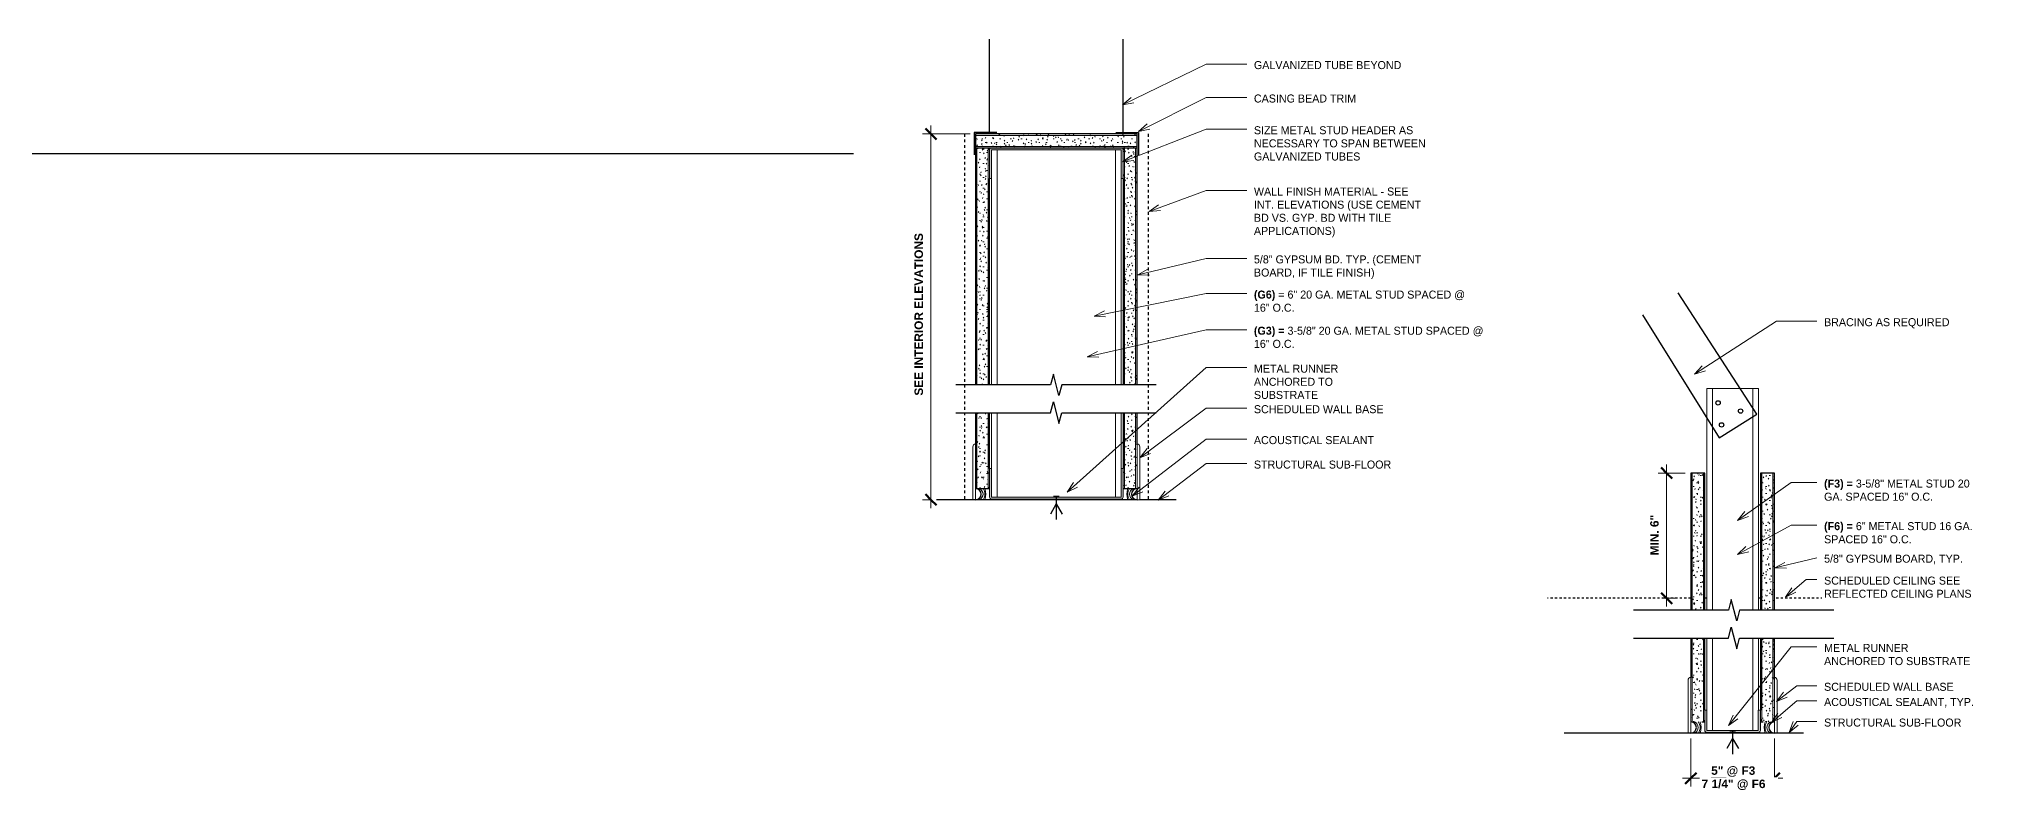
# Model space of a CAD drawing. Header units: inches. Extents: x 116 to 1055, y 81 to 606.
# Drawn here: x 966.8 to 1054.9, y 81.3 to 115 of the extents above; entities that cross this region are included whole.
import ezdxf

# ---------------------------------------------------------------- set-up
doc = ezdxf.new("R2010")
doc.units = ezdxf.units.IN
doc.header["$MEASUREMENT"] = 0
for name, pattern in [('Dash', [0.25, 0.125, -0.125]), ('Hidden 1_8_', [0.1875, 0.125, -0.0625]), ('Overhead 1_16_', [0.101562, 0.0625, -0.039062])]:
    doc.linetypes.add(name, pattern=pattern)
for name, color, linetype, lineweight in [('A-ANNO-DIMS', 211, 'Continuous', 9), ('A-ANNO-DIMS-4', 211, 'Continuous', 9), ('A-DETL', 90, 'Continuous', 30), ('A-DETL-GENF', 92, 'Continuous', 30), ('A-DETL-HDLN', 90, 'Hidden 1_8_', 30), ('A-DETL-MEDM', 33, 'Continuous', 30), ('A-DETL-THIN', 151, 'Continuous', 30), ('A-DETL-WIDE', 214, 'Continuous', 30), ('A-FLOR-OVHD', 1, 'Overhead 1_16_', 30), ('G-ANNO-TEXT', 231, 'Continuous', 9)]:
    doc.layers.add(name, color=color, linetype=linetype, lineweight=lineweight)
doc.styles.add('Arial_B', font='arialbd.ttf', dxfattribs={"height": 0.380534})
doc.styles.add('Century Gothic', font='GOTHIC.TTF', dxfattribs={"height": 0.359278})
doc.dimstyles.new('OD_Dimension_-_1_16__Tol__4', dxfattribs={"dimscale": 12, "dimtxt": 0.375, "dimasz": 0.041667, "dimexe": 0.03125, "dimexo": 0.020833, "dimgap": 0.020833, "dimtad": 1, "dimdec": 4, "dimrnd": 0.0625, "dimzin": 1, "dimdsep": 46, "dimlunit": 4, "dimtxsty": 'Arial_B', "dimblk1": 'OBLIQUE', "dimblk2": 'OBLIQUE', "dimsah": 1, "dimcen": 0.09, "dimdle": 0.03125, "dimazin": 0, "dimtfac": 1, "dimtdec": 4, "dimtix": 1, "dimtmove": 0, "dimatfit": 3, "dimfxl": 1, "dimtvp": 1, "dimtfill": 1, "dimfrac": 2, "dimtolj": 1, "dimtzin": 0, "dimlwd": 13, "dimlwe": 13, "dimarcsym": 2})
doc.dimstyles.new('OD_Dimension_-_1_16__Tol__5', dxfattribs={"dimscale": 12, "dimtxt": 0.375, "dimasz": 0.041667, "dimexe": 0.03125, "dimexo": 0.020833, "dimgap": 0.020833, "dimtad": 1, "dimdec": 4, "dimrnd": 0.0625, "dimzin": 1, "dimdsep": 46, "dimlunit": 4, "dimtxsty": 'Arial_B', "dimblk1": 'OBLIQUE', "dimblk2": 'OBLIQUE', "dimsah": 1, "dimcen": 0.09, "dimdle": 0.03125, "dimazin": 0, "dimtfac": 1, "dimtdec": 4, "dimtix": 1, "dimtmove": 0, "dimatfit": 3, "dimfxl": 1, "dimtvp": 1, "dimtfill": 1, "dimfrac": 2, "dimtolj": 1, "dimtzin": 0, "dimlwd": 13, "dimlwe": 13, "dimarcsym": 2})
doc.dimstyles.new('OD_Dimension_-_1_16__Tol__6', dxfattribs={"dimscale": 12, "dimtxt": 0.375, "dimasz": 0.041667, "dimexe": 0.03125, "dimexo": 0.020833, "dimgap": 0.020833, "dimtad": 1, "dimdec": 4, "dimrnd": 0.0625, "dimzin": 1, "dimdsep": 46, "dimlunit": 4, "dimtxsty": 'Arial_B', "dimblk1": 'OBLIQUE', "dimblk2": 'OBLIQUE', "dimsah": 1, "dimcen": 0.09, "dimdle": 0.03125, "dimazin": 0, "dimtfac": 1, "dimtdec": 4, "dimtix": 1, "dimtmove": 1, "dimatfit": 3, "dimfxl": 1, "dimtvp": 1, "dimtfill": 1, "dimfrac": 2, "dimtolj": 1, "dimtzin": 0, "dimlwd": 13, "dimlwe": 13, "dimarcsym": 2})

# ---------------------------------------------------------------- blocks, each defined once
blk = doc.blocks.new('LGF - C Studs-Side1 - 6_-1616971-TYPE G3_G6 - PARTIAL HEIGHT PARTITION')
at = {"layer": 'A-DETL-GENF', "lineweight": 9}
for p, q in [((0, 5.563), (3.79, 5.563)), ((3.79, 5.813), (1.281, 5.813)), ((14.3, 5.813), (5.04, 5.813)), ((5.04, 5.563), (15.581, 5.563)), ((3.79, 0.25), (0, 0.25)), ((1.281, 0), (3.79, 0)), ((15.581, 0.25), (5.04, 0.25)), ((5.04, 0), (14.3, 0))]:
    blk.add_line(p, q, dxfattribs=at)
blk = doc.blocks.new('Resilient Flat Base-Section - 2 1_2_-1415914-TYPE G3_G6 - PARTIAL HEIGHT PARTITION')
at = {"layer": 'A-DETL-GENF', "lineweight": 9}
for p, q in [((-1.291, 1.766), (-1.291, 2.266)), ((-1.291, 2.266), (-1.166, 2.266)), ((-1.166, 2.266), (-1.166, -0.109))]:
    blk.add_line(p, q, dxfattribs=at)
blk.add_arc((-1.291, -0.109), 0.125, 270, 0, dxfattribs=at)
blk = doc.blocks.new('Caulking-Section - 1_2_-1415913-TYPE G3_G6 - PARTIAL HEIGHT PARTITION')
at = {"layer": 'A-DETL-GENF', "lineweight": 9}
for centre, radius, start, end in [((0.125, 0.25), 0.271, 292.61986, 67.38014), ((0.063, 0.25), 0.417, 323.1301, 36.8699), ((-0.25, 0.25), 0.771, 341.07536, 18.92464)]:
    blk.add_arc(centre, radius, start, end, dxfattribs=at)
at = {"layer": 'A-DETL-MEDM'}
blk.add_arc((0.063, 0.25), 0.25, 270, 90, dxfattribs=at)
blk = doc.blocks.new('Caulking-Section - 1_2_-1412869-TYPE G3_G6 - PARTIAL HEIGHT PARTITION')
at = {"layer": 'A-DETL-GENF', "lineweight": 9}
for centre, radius, start, end in [((0.125, -0.25), 0.271, 292.61986, 67.38014), ((0.063, -0.25), 0.417, 323.1301, 36.8699), ((-0.25, -0.25), 0.771, 341.07536, 18.92464)]:
    blk.add_arc(centre, radius, start, end, dxfattribs=at)
at = {"layer": 'A-DETL-MEDM'}
blk.add_arc((0.063, -0.25), 0.25, 270, 90, dxfattribs=at)
blk = doc.blocks.new('Gypsum Wallboard-Section2 - 5_8_-1617262-TYPE G3_G6 - PARTIAL HEIGHT PARTITION')
at = {"layer": 'A-DETL-GENF', "lineweight": 9}
h = blk.add_hatch(dxfattribs=at)
h.set_pattern_fill('FP_9', color=256, style=0, pattern_type=2)
h.set_pattern_definition([(270, (950.712, -36.698), (0.16, -0.64), [0.053, -0.427, 0.053, -0.427, -2.56]), (270, (950.712, -36.698), (0.16, -0.64), [-0.96, 0.053, -0.907, 0.053, -0.427, -1.12]), (270, (950.712, -36.698), (0.16, -0.64), [-2.4, 0.053, -0.267, 0.053, -0.747]), (30, (950.792, -36.938), (0.474256258, 0.458564065), [0.053, -0.427, 0.053, -0.427, -2.56]), (30, (950.792, -36.938), (0.474256258, 0.458564065), [-0.96, 0.053, -0.907, 0.053, -0.427, -1.12]), (30, (950.792, -36.938), (0.474256258, 0.458564065), [-2.4, 0.053, -0.267, 0.053, -0.747]), (150, (951.112, -37.018), (-0.634256258, 0.181435935), [0.053, -0.427, 0.053, -0.427, -2.56]), (150, (951.112, -37.018), (-0.634256258, 0.181435935), [-0.96, 0.053, -0.907, 0.053, -0.427, -1.12]), (150, (951.112, -37.018), (-0.634256258, 0.181435935), [-2.4, 0.053, -0.267, 0.053, -0.747])])
h.paths.add_polyline_path([(0, -0.625), (3.407, -0.625), (3.407, 0), (0, 0)], flags=0)
h.paths.add_polyline_path([(4.657, -0.625), (15.292, -0.625), (15.292, 0), (4.657, 0)], flags=0)
for p, q in [((0, -0.062), (3.407, -0.062)), ((0, -0.563), (3.407, -0.563)), ((4.657, -0.062), (15.292, -0.062)), ((4.657, -0.563), (15.292, -0.563))]:
    blk.add_line(p, q, dxfattribs=at)
at = {"layer": 'A-DETL-MEDM'}
for p, q in [((3.407, 0), (0, 0)), ((0, 0), (0, -0.625)), ((15.292, 0), (4.657, 0)), ((0.898, -0.625), (3.407, -0.625)), ((4.657, -0.625), (13.917, -0.625)), ((15.198, -0.625), (15.292, -0.625))]:
    blk.add_line(p, q, dxfattribs=at)
blk = doc.blocks.new('Gypsum Wallboard-Section2 - 5_8_-1617348-TYPE G3_G6 - PARTIAL HEIGHT PARTITION')
at = {"layer": 'A-DETL-GENF', "lineweight": 9}
h = blk.add_hatch(dxfattribs=at)
h.set_pattern_fill('FP_10', color=256, style=0, pattern_type=2)
h.set_pattern_definition([(270, (950.712, -30.073), (0.16, -0.64), [0.053, -0.427, 0.053, -0.427, -2.56]), (270, (950.712, -30.073), (0.16, -0.64), [-0.96, 0.053, -0.907, 0.053, -0.427, -1.12]), (270, (950.712, -30.073), (0.16, -0.64), [-2.4, 0.053, -0.267, 0.053, -0.747]), (30, (950.792, -30.313), (0.474256258, 0.458564065), [0.053, -0.427, 0.053, -0.427, -2.56]), (30, (950.792, -30.313), (0.474256258, 0.458564065), [-0.96, 0.053, -0.907, 0.053, -0.427, -1.12]), (30, (950.792, -30.313), (0.474256258, 0.458564065), [-2.4, 0.053, -0.267, 0.053, -0.747]), (150, (951.112, -30.393), (-0.634256258, 0.181435935), [0.053, -0.427, 0.053, -0.427, -2.56]), (150, (951.112, -30.393), (-0.634256258, 0.181435935), [-0.96, 0.053, -0.907, 0.053, -0.427, -1.12]), (150, (951.112, -30.393), (-0.634256258, 0.181435935), [-2.4, 0.053, -0.267, 0.053, -0.747])])
h.paths.add_polyline_path([(0, 0), (0, -0.625), (3.407, -0.625), (3.407, 0), (0.898, 0)], flags=0)
h.paths.add_polyline_path([(4.657, -0.625), (15.292, -0.625), (15.292, 0), (4.657, 0)], flags=0)
for p, q in [((0, -0.062), (3.407, -0.062)), ((0, -0.563), (3.407, -0.563)), ((4.657, -0.062), (15.292, -0.062)), ((4.657, -0.563), (15.292, -0.563))]:
    blk.add_line(p, q, dxfattribs=at)
at = {"layer": 'A-DETL-MEDM'}
for p, q in [((0, 0), (0, -0.625)), ((3.407, 0), (0.898, 0)), ((13.917, 0), (4.657, 0)), ((15.292, 0), (15.198, 0)), ((2, -0.625), (3.407, -0.625)), ((4.657, -0.625), (15.292, -0.625))]:
    blk.add_line(p, q, dxfattribs=at)
blk = doc.blocks.new('Break Line2 - Break Line-1616973-TYPE G3_G6 - PARTIAL HEIGHT PARTITION')
at = {"layer": 'A-DETL-GENF'}
for p, q in [((-4.51, 0), (-0.25, 0)), ((-0.25, 0), (-0.125, 0.484)), ((-0.125, 0.484), (0.125, -0.484)), ((0.125, -0.484), (0.25, 0)), ((0.25, 0), (4.49, 0))]:
    blk.add_line(p, q, dxfattribs=at)
blk = doc.blocks.new('Break Line2 - Break Line-1616974-TYPE G3_G6 - PARTIAL HEIGHT PARTITION')
at = {"layer": 'A-DETL-GENF'}
for p, q in [((-4.49, 0), (-0.25, 0)), ((-0.25, 0), (-0.125, 0.484)), ((-0.125, 0.484), (0.125, -0.484)), ((0.125, -0.484), (0.25, 0)), ((0.25, 0), (4.51, 0))]:
    blk.add_line(p, q, dxfattribs=at)
blk = doc.blocks.new('Channel Studs-Section1 - 6_-1616975-TYPE G3_G6 - PARTIAL HEIGHT PARTITION')
at = {"layer": 'A-DETL-GENF'}
blk.add_hatch(color=256, dxfattribs=at).paths.add_polyline_path([(-0.772, 2.235), (-0.797, 2.232), (-0.819, 2.222), (-0.839, 2.207), (-0.854, 2.188), (-0.863, 2.165), (-0.866, 2.141), (-0.866, 0.86), (-0.772, 0.86), (-0.772, 2.141), (5.04, 2.141), (5.04, 0.86), (5.134, 0.86), (5.134, 2.141), (5.131, 2.165), (5.121, 2.188), (5.106, 2.207), (5.087, 2.222), (5.064, 2.232), (5.04, 2.235), (2.027, 2.235)], flags=0)
at = {"layer": 'A-DETL-GENF', "lineweight": 9}
for p, q in [((-0.866, 2.141), (-0.866, 0.86)), ((5.04, 2.235), (-0.772, 2.235)), ((-0.772, 0.86), (-0.772, 2.141)), ((-0.772, 2.141), (5.04, 2.141)), ((5.04, 2.141), (5.04, 0.86)), ((5.134, 0.86), (5.134, 2.141)), ((-0.866, 0.86), (-0.772, 0.86)), ((5.04, 0.86), (5.134, 0.86))]:
    blk.add_line(p, q, dxfattribs=at)
for centre, radius, start, end in [((-0.772, 2.141), 0.0937, 90, 180), ((5.04, 2.141), 0.0938, 0, 90)]:
    blk.add_arc(centre, radius, start, end, dxfattribs=at)
blk = doc.blocks.new('Resilient Flat Base-Section - 2 1_2_-1412866-TYPE G3_G6 - PARTIAL HEIGHT PARTITION')
at = {"layer": 'A-DETL-GENF', "lineweight": 9}
for p, q in [((-1.291, 0.234), (-1.291, -2.266)), ((-1.166, -2.266), (-1.166, 0.109)), ((-1.291, -2.266), (-1.166, -2.266))]:
    blk.add_line(p, q, dxfattribs=at)
blk.add_arc((-1.291, 0.109), 0.125, 360, 90, dxfattribs=at)
blk = doc.blocks.new('Channel Studs-Section1 - 6_-1616887-TYPE G3_G6 - PARTIAL HEIGHT PARTITION')
at = {"layer": 'A-DETL-GENF'}
blk.add_hatch(color=256, dxfattribs=at).paths.add_polyline_path([(5.04, -0.86), (5.04, -2.141), (-0.772, -2.141), (-0.772, -0.86), (-0.866, -0.86), (-0.866, -2.141), (-0.863, -2.165), (-0.854, -2.188), (-0.839, -2.207), (-0.819, -2.222), (-0.797, -2.232), (-0.772, -2.235), (5.04, -2.235), (5.064, -2.232), (5.087, -2.222), (5.106, -2.207), (5.121, -2.188), (5.131, -2.165), (5.134, -2.141), (5.134, -0.86)], flags=0)
at = {"layer": 'A-DETL-GENF', "lineweight": 9}
for p, q in [((-0.772, -0.86), (-0.866, -0.86)), ((-0.866, -0.86), (-0.866, -2.141)), ((-0.772, -2.141), (-0.772, -0.86)), ((5.134, -0.86), (5.04, -0.86)), ((5.04, -0.86), (5.04, -2.141)), ((5.134, -2.141), (5.134, -0.86)), ((5.04, -2.141), (-0.772, -2.141))]:
    blk.add_line(p, q, dxfattribs=at)
for centre, start, end in [((-0.772, -2.141), 180, 270), ((5.04, -2.141), 270, 0)]:
    blk.add_arc(centre, 0.0938, start, end, dxfattribs=at)
blk = doc.blocks.new('Gypsum Wallboard-Section2 - 5_8_-1617298-TYPE G3_G6 - PARTIAL HEIGHT PARTITION')
at = {"layer": 'A-DETL-GENF', "lineweight": 9}
h = blk.add_hatch(dxfattribs=at)
h.set_pattern_fill('FP_11', color=256, style=0, pattern_type=2)
h.set_pattern_definition([(0, (1082.245, -110.751), (0.64, 0.16), [0.053, -0.427, 0.053, -0.427, -2.56]), (0, (1082.245, -110.751), (0.64, 0.16), [-0.96, 0.053, -0.907, 0.053, -0.427, -1.12]), (0, (1082.245, -110.751), (0.64, 0.16), [-2.4, 0.053, -0.267, 0.053, -0.747]), (120, (1082.485, -110.671), (-0.458564065, 0.474256258), [0.053, -0.427, 0.053, -0.427, -2.56]), (120, (1082.485, -110.671), (-0.458564065, 0.474256258), [-0.96, 0.053, -0.907, 0.053, -0.427, -1.12]), (120, (1082.485, -110.671), (-0.458564065, 0.474256258), [-2.4, 0.053, -0.267, 0.053, -0.747]), (240, (1082.565, -110.351), (-0.181435935, -0.634256258), [0.053, -0.427, 0.053, -0.427, -2.56]), (240, (1082.565, -110.351), (-0.181435935, -0.634256258), [-0.96, 0.053, -0.907, 0.053, -0.427, -1.12]), (240, (1082.565, -110.351), (-0.181435935, -0.634256258), [-2.4, 0.053, -0.267, 0.053, -0.747])])
h.paths.add_polyline_path([(7.25, -0.625), (7.25, 0), (0, 0), (0, -0.625)], flags=0)
for p, q in [((0, -0.0625), (7.25, -0.0625)), ((0, -0.5625), (7.25, -0.5625))]:
    blk.add_line(p, q, dxfattribs=at)
at = {"layer": 'A-DETL-MEDM'}
for p, q in [((7.25, 0), (0, 0)), ((0, 0), (0, -0.625)), ((7.25, -0.625), (7.25, 0)), ((0, -0.625), (7.25, -0.625))]:
    blk.add_line(p, q, dxfattribs=at)
blk = doc.blocks.new('LGF - C Studs-Side1 - 2 1_2_ 2-1616970-TYPE F3_ F6 - PARTIAL HEIGHT PARTITION')
at = {"layer": 'A-DETL-GENF', "lineweight": 9}
for p, q in [((0, 2.063), (4.147, 2.063)), ((4.147, 2.313), (0.906, 2.313)), ((15.354, 2.313), (5.397, 2.313)), ((5.397, 2.063), (15.354, 2.063)), ((15.354, 0), (15.354, 2.313)), ((4.147, 0.25), (0, 0.25)), ((0.906, 0), (4.147, 0)), ((15.354, 0.25), (5.397, 0.25)), ((5.397, 0), (15.354, 0))]:
    blk.add_line(p, q, dxfattribs=at)
blk = doc.blocks.new('Gypsum Wallboard-Section2 - 5_8_ 2-1616968-TYPE F3_ F6 - PARTIAL HEIGHT PARTITION')
at = {"layer": 'A-DETL-GENF', "lineweight": 9}
h = blk.add_hatch(dxfattribs=at)
h.set_pattern_fill('FP_12', color=256, style=0, pattern_type=2)
h.set_pattern_definition([(270, (866.295, 90.934), (0.16, -0.64), [0.053, -0.427, 0.053, -0.427, -2.56]), (270, (866.295, 90.934), (0.16, -0.64), [-0.96, 0.053, -0.907, 0.053, -0.427, -1.12]), (270, (866.295, 90.934), (0.16, -0.64), [-2.4, 0.053, -0.267, 0.053, -0.747]), (30, (866.375, 90.694), (0.474256258, 0.458564065), [0.053, -0.427, 0.053, -0.427, -2.56]), (30, (866.375, 90.694), (0.474256258, 0.458564065), [-0.96, 0.053, -0.907, 0.053, -0.427, -1.12]), (30, (866.375, 90.694), (0.474256258, 0.458564065), [-2.4, 0.053, -0.267, 0.053, -0.747]), (150, (866.695, 90.614), (-0.634256258, 0.181435935), [0.053, -0.427, 0.053, -0.427, -2.56]), (150, (866.695, 90.614), (-0.634256258, 0.181435935), [-0.96, 0.053, -0.907, 0.053, -0.427, -1.12]), (150, (866.695, 90.614), (-0.634256258, 0.181435935), [-2.4, 0.053, -0.267, 0.053, -0.747])])
h.paths.add_polyline_path([(0, 0.375), (0, 0), (3.764, 0), (3.764, 0.625), (0, 0.625), (0, 0.384)], flags=0)
h.paths.add_polyline_path([(5.014, 0), (11.17, 0), (11.17, 0.625), (5.014, 0.625)], flags=0)
for p, q in [((0, 0.563), (3.764, 0.563)), ((0, 0.062), (3.764, 0.062)), ((5.014, 0.563), (11.17, 0.563)), ((5.014, 0.062), (11.17, 0.062))]:
    blk.add_line(p, q, dxfattribs=at)
at = {"layer": 'A-DETL-MEDM'}
for p, q in [((0, 0.125), (0, 0)), ((0.523, 0), (3.764, 0)), ((3.764, 0.625), (2, 0.625)), ((11.17, 0.625), (5.014, 0.625)), ((5.014, 0), (11.17, 0)), ((11.17, 0), (11.17, 0.625))]:
    blk.add_line(p, q, dxfattribs=at)
blk = doc.blocks.new('Gypsum Wallboard-Section2 - 5_8_ 2-1616969-TYPE F3_ F6 - PARTIAL HEIGHT PARTITION')
at = {"layer": 'A-DETL-GENF', "lineweight": 9}
h = blk.add_hatch(dxfattribs=at)
h.set_pattern_fill('FP_13', color=256, style=0, pattern_type=2)
h.set_pattern_definition([(270, (866.295, 93.434), (0.16, -0.64), [0.053, -0.427, 0.053, -0.427, -2.56]), (270, (866.295, 93.434), (0.16, -0.64), [-0.96, 0.053, -0.907, 0.053, -0.427, -1.12]), (270, (866.295, 93.434), (0.16, -0.64), [-2.4, 0.053, -0.267, 0.053, -0.747]), (30, (866.375, 93.194), (0.474256258, 0.458564065), [0.053, -0.427, 0.053, -0.427, -2.56]), (30, (866.375, 93.194), (0.474256258, 0.458564065), [-0.96, 0.053, -0.907, 0.053, -0.427, -1.12]), (30, (866.375, 93.194), (0.474256258, 0.458564065), [-2.4, 0.053, -0.267, 0.053, -0.747]), (150, (866.695, 93.114), (-0.634256258, 0.181435935), [0.053, -0.427, 0.053, -0.427, -2.56]), (150, (866.695, 93.114), (-0.634256258, 0.181435935), [-0.96, 0.053, -0.907, 0.053, -0.427, -1.12]), (150, (866.695, 93.114), (-0.634256258, 0.181435935), [-2.4, 0.053, -0.267, 0.053, -0.747])])
h.paths.add_polyline_path([(0, 0), (0, -0.625), (3.764, -0.625), (3.764, 0), (0.011, 0)], flags=0)
h.paths.add_polyline_path([(5.014, -0.625), (11.17, -0.625), (11.17, 0), (5.014, 0)], flags=0)
for p, q in [((0, -0.062), (3.764, -0.062)), ((0, -0.563), (3.764, -0.563)), ((5.014, -0.062), (11.17, -0.062)), ((5.014, -0.563), (11.17, -0.563))]:
    blk.add_line(p, q, dxfattribs=at)
at = {"layer": 'A-DETL-MEDM'}
for p, q in [((0, 0), (0, -0.125)), ((3.764, 0), (0.523, 0)), ((11.17, 0), (5.014, 0)), ((11.17, -0.625), (11.17, 0)), ((2, -0.625), (3.764, -0.625)), ((5.014, -0.625), (11.17, -0.625))]:
    blk.add_line(p, q, dxfattribs=at)
blk = doc.blocks.new('Caulking-Section - 5_8_-1412867-TYPE F3_ F6 - PARTIAL HEIGHT PARTITION')
at = {"layer": 'A-DETL-GENF', "lineweight": 9}
for centre, radius, start, end in [((0.125, -0.25), 0.271, 292.61986, 67.38014), ((0.063, -0.25), 0.417, 323.1301, 36.8699), ((-0.25, -0.25), 0.771, 341.07536, 18.92464)]:
    blk.add_arc(centre, radius, start, end, dxfattribs=at)
at = {"layer": 'A-DETL-MEDM'}
blk.add_arc((0.063, -0.25), 0.25, 270, 90, dxfattribs=at)
blk = doc.blocks.new('Caulking-Section - 1_2_-1415913-TYPE F3_ F6 - PARTIAL HEIGHT PARTITION')
at = {"layer": 'A-DETL-GENF', "lineweight": 9}
for centre, radius, start, end in [((0.125, 0.25), 0.271, 292.61986, 67.38014), ((0.063, 0.25), 0.417, 323.1301, 36.8699), ((-0.25, 0.25), 0.771, 341.07536, 18.92464)]:
    blk.add_arc(centre, radius, start, end, dxfattribs=at)
at = {"layer": 'A-DETL-MEDM'}
blk.add_arc((0.063, 0.25), 0.25, 270, 90, dxfattribs=at)
blk = doc.blocks.new('Resilient Flat Base-Section - 2 1_2_-1412866-TYPE F3_ F6 - PARTIAL HEIGHT PARTITION')
at = {"layer": 'A-DETL-GENF', "lineweight": 9}
for p, q in [((-1.291, 0.234), (-1.291, -2.266)), ((-1.166, -2.266), (-1.166, 0.109)), ((-1.291, -2.266), (-1.166, -2.266))]:
    blk.add_line(p, q, dxfattribs=at)
blk.add_arc((-1.291, 0.109), 0.125, 360, 90, dxfattribs=at)
blk = doc.blocks.new('Resilient Flat Base-Section - 2 1_2_-1415914-TYPE F3_ F6 - PARTIAL HEIGHT PARTITION')
at = {"layer": 'A-DETL-GENF', "lineweight": 9}
for p, q in [((-1.291, -0.234), (-1.291, 2.266)), ((-1.291, 2.266), (-1.166, 2.266)), ((-1.166, 2.266), (-1.166, -0.109))]:
    blk.add_line(p, q, dxfattribs=at)
blk.add_arc((-1.291, -0.109), 0.125, 270, 0, dxfattribs=at)
blk = doc.blocks.new('Channel Studs-Section1 - 2 1_2_ 2-1415921-TYPE F3_ F6 - PARTIAL HEIGHT PARTITION')
at = {"layer": 'A-DETL-GENF'}
blk.add_hatch(color=256, dxfattribs=at).paths.add_polyline_path([(-0.772, 2.235), (-0.797, 2.232), (-0.819, 2.222), (-0.839, 2.207), (-0.854, 2.188), (-0.863, 2.165), (-0.866, 2.141), (-0.866, 1.235), (-0.772, 1.235), (-0.772, 2.141), (1.54, 2.141), (1.54, 1.235), (1.634, 1.235), (1.634, 2.141), (1.631, 2.165), (1.621, 2.188), (1.606, 2.207), (1.587, 2.222), (1.564, 2.232), (1.54, 2.235)], flags=0)
at = {"layer": 'A-DETL-GENF', "lineweight": 9}
for p, q in [((-0.866, 2.141), (-0.866, 1.235)), ((1.54, 2.235), (-0.772, 2.235)), ((-0.772, 1.235), (-0.772, 2.141)), ((-0.772, 2.141), (1.54, 2.141)), ((1.54, 2.141), (1.54, 1.235)), ((1.634, 1.235), (1.634, 2.141)), ((-0.866, 1.235), (-0.772, 1.235)), ((1.54, 1.235), (1.634, 1.235))]:
    blk.add_line(p, q, dxfattribs=at)
for centre, radius, start, end in [((-0.772, 2.141), 0.0937, 90, 180), ((1.54, 2.141), 0.0938, 0, 90)]:
    blk.add_arc(centre, radius, start, end, dxfattribs=at)
blk = doc.blocks.new('Break Line2 - Break Line 2-1415915-TYPE F3_ F6 - PARTIAL HEIGHT PARTITION')
at = {"layer": 'A-DETL-GENF'}
for p, q in [((-4.51, 0), (-0.25, 0)), ((-0.25, 0), (-0.125, 0.484)), ((-0.125, 0.484), (0.125, -0.484)), ((0.125, -0.484), (0.25, 0)), ((0.25, 0), (4.49, 0))]:
    blk.add_line(p, q, dxfattribs=at)
blk = doc.blocks.new('Break Line2 - Break Line 2-1415916-TYPE F3_ F6 - PARTIAL HEIGHT PARTITION')
at = {"layer": 'A-DETL-GENF'}
for p, q in [((-4.49, 0), (-0.25, 0)), ((-0.25, 0), (-0.125, 0.484)), ((-0.125, 0.484), (0.125, -0.484)), ((0.125, -0.484), (0.25, 0)), ((0.25, 0), (4.51, 0))]:
    blk.add_line(p, q, dxfattribs=at)
blk = doc.blocks.new('DIMBLOCK16-TYPE G3_G6 - PARTIAL HEIGHT PARTITION')
at = {"layer": 'A-ANNO-DIMS-4', "lineweight": 13}
for p, q in [((1006.843, 111.126), (1006.843, 93.959)), ((1008.598, 110.751), (1006.468, 110.751)), ((1006.843, 110.751), (1008.598, 110.751)), ((1006.848, 94.334), (1006.468, 94.334)), ((1006.843, 94.334), (1006.848, 94.334))]:
    blk.add_line(p, q, dxfattribs=at)
at = {"layer": 'A-ANNO-DIMS-4', "lineweight": 50}
for p, q in [((1006.843, 110.751), (1006.593, 111.001)), ((1006.843, 110.751), (1007.093, 110.501)), ((1006.843, 94.334), (1006.593, 94.584)), ((1006.843, 94.334), (1007.093, 94.084))]:
    blk.add_line(p, q, dxfattribs=at)
at = {"layer": 'A-ANNO-DIMS-4', "color": 0, "lineweight": 13, "insert": (1006.105, 99.007), "char_height": 0.38053, "width": 8.48571, "attachment_point": 1, "rotation": 90, "line_spacing_factor": 0.938532, "style": 'Arial_B', "bg_fill": 3, "box_fill_scale": 1.25, "bg_fill_color": 0, "bg_fill_transparency": 0}
blk.add_mtext('SEE INTERIOR ELEVATIONS', dxfattribs=at)
blk = doc.blocks.new('_Oblique')
at = {"color": 0, "linetype": 'ByBlock', "lineweight": -2}
blk.add_line((-0.5, -0.5), (0.5, 0.5), dxfattribs=at)
blk = doc.blocks.new('DIMBLOCK17-TYPE F3_ F6 - PARTIAL HEIGHT PARTITION')
at = {"layer": 'A-ANNO-DIMS-4', "lineweight": 13}
for p, q in [((1040.717, 95.534), (1039.507, 95.534)), ((1039.882, 89.538), (1039.882, 95.909)), ((1039.882, 95.534), (1040.717, 95.534)), ((1039.778, 89.913), (1040.257, 89.913)), ((1039.882, 89.913), (1039.778, 89.913))]:
    blk.add_line(p, q, dxfattribs=at)
at = {"layer": 'A-ANNO-DIMS-4', "lineweight": 50}
for p, q in [((1039.882, 95.534), (1039.632, 95.784)), ((1039.882, 95.534), (1040.132, 95.284)), ((1039.882, 89.913), (1039.632, 90.163)), ((1039.882, 89.913), (1040.132, 89.663))]:
    blk.add_line(p, q, dxfattribs=at)
at = {"layer": 'A-ANNO-DIMS-4', "color": 0, "lineweight": 13, "insert": (1039.144, 91.839), "char_height": 0.3805, "width": 2.12143, "attachment_point": 1, "rotation": 90, "line_spacing_factor": 0.938532, "style": 'Arial_B', "bg_fill": 3, "box_fill_scale": 1.25, "bg_fill_color": 0, "bg_fill_transparency": 0}
blk.add_mtext('MIN. 6"', dxfattribs=at)
blk = doc.blocks.new('DIMBLOCK18-TYPE F3_ F6 - PARTIAL HEIGHT PARTITION')
at = {"layer": 'A-ANNO-DIMS-4', "lineweight": 13}
for p, q in [((1040.967, 83.614), (1040.967, 81.458)), ((1040.967, 81.833), (1040.967, 83.614)), ((1044.717, 83.614), (1044.717, 81.458)), ((1044.717, 81.833), (1044.717, 83.614)), ((1040.592, 81.833), (1045.092, 81.833))]:
    blk.add_line(p, q, dxfattribs=at)
at = {"layer": 'A-ANNO-DIMS-4', "lineweight": 50}
for p, q in [((1040.967, 81.833), (1041.217, 82.083)), ((1044.717, 81.833), (1044.967, 82.083)), ((1040.967, 81.833), (1040.717, 81.583)), ((1044.717, 81.833), (1044.467, 81.583))]:
    blk.add_line(p, q, dxfattribs=at)
at = {"layer": 'A-ANNO-DIMS-4', "lineweight": 13}
blk.add_ellipse((1041.881, 81.833), major_axis=(0.961, 0), ratio=0.050344, start_param=0, end_param=1.570796, dxfattribs=at)
at = {"layer": 'A-ANNO-DIMS-4', "color": 0, "lineweight": 13, "insert": (1041.452, 81.774), "char_height": 0.38053, "width": 3.33571, "attachment_point": 1, "line_spacing_factor": 0.938532, "style": 'Arial_B', "bg_fill": 3, "box_fill_scale": 1.25, "bg_fill_color": 0, "bg_fill_transparency": 0}
blk.add_mtext('7 1/4" @ F6', dxfattribs=at)
at = {"layer": 'A-ANNO-DIMS-4', "color": 0, "lineweight": 13, "insert": (1041.881, 82.369), "char_height": 0.3805, "width": 2.30714, "attachment_point": 1, "line_spacing_factor": 0.938532, "style": 'Arial_B', "bg_fill": 3, "box_fill_scale": 1.25, "bg_fill_color": 0, "bg_fill_transparency": 0}
blk.add_mtext('5" @ F3', dxfattribs=at)

msp = doc.modelspace()

# ---------------------------------------------------------------- linework, layer by layer
at = {"layer": 'A-DETL'}
for p, q in [((1012.34847, 94.49687), (1012.59847, 94.49687)), ((1012.47347, 94.49687), (1012.47347, 93.44128)), ((1012.47347, 94.14972), (1012.20854, 93.69084)), ((1012.47347, 94.14972), (1012.7384, 93.69084)), ((1042.71732, 83.96905), (1042.96732, 83.96905)), ((1042.84232, 83.96905), (1042.84232, 82.91346)), ((1042.84232, 83.6219), (1042.57739, 83.16302)), ((1042.84232, 83.6219), (1043.10726, 83.16302))]:
    msp.add_line(p, q, dxfattribs=at)
at = {"layer": 'A-DETL-HDLN', "linetype": 'Dash'}
for p, q in [((1008.34847, 110.75099), (1008.34847, 94.33424)), ((1016.59847, 110.75099), (1016.59847, 94.33424))]:
    msp.add_line(p, q, dxfattribs=at)
at = {"layer": 'A-DETL-MEDM'}
for p, q in [((1009.47347, 110.75099), (1009.47347, 115.00099)), ((1015.47347, 110.75099), (1015.47347, 115.00099)), ((1009.80149, 110.81294), (1008.78125, 110.81294)), ((1008.78125, 110.81294), (1008.78125, 109.81294)), ((1015.14546, 110.81294), (1016.16569, 110.81294)), ((1016.16569, 110.81294), (1016.16569, 109.81294)), ((871.3645, 109.87582), (1003.3645, 109.87582))]:
    msp.add_line(p, q, dxfattribs=at)
at = {"layer": 'A-DETL-THIN'}
for p, q in [((1043.93712, 98.17487), (1040.39642, 103.62705)), ((1038.79655, 102.62734), (1042.24102, 97.11503)), ((1042.24102, 97.11503), (1043.93712, 98.17487))]:
    msp.add_line(p, q, dxfattribs=at)
for centre in [(1042.18961, 98.68265), (1043.19909, 98.31473), (1042.34604, 97.69496)]:
    msp.add_circle(centre, 0.09827, dxfattribs=at)
at = {"layer": 'A-DETL-WIDE'}
for p, q in [((1016.09847, 94.33424), (1007.09847, 94.33424)), ((1017.84847, 94.33424), (1016.22347, 94.33424)), ((1046.02982, 83.86352), (1035.27982, 83.86352))]:
    msp.add_line(p, q, dxfattribs=at)
at = {"layer": 'A-FLOR-OVHD'}
for p, q in [((1040.96732, 89.91281), (1034.52982, 89.91281)), ((1041.68607, 89.91281), (1041.59232, 89.91281)), ((1044.09232, 89.91281), (1043.99857, 89.91281)), ((1046.90482, 89.91281), (1044.71732, 89.91281))]:
    msp.add_line(p, q, dxfattribs=at)
at = {"layer": 'G-ANNO-TEXT', "color": 137}
for p, q in [((1015.44321, 112.05273), (1019.20845, 113.88801)), ((1019.20845, 113.88801), (1021.02718, 113.88801)), ((1015.44321, 112.05273), (1015.83396, 112.39224)), ((1015.44321, 112.05273), (1015.95136, 112.15138)), ((1016.16014, 110.86276), (1019.20845, 112.38801)), ((1019.20845, 112.38801), (1021.02718, 112.38801)), ((1016.16014, 110.86276), (1016.54734, 111.20631)), ((1015.44321, 109.49883), (1019.20845, 110.96432)), ((1016.16014, 110.86276), (1016.66724, 110.96668)), ((1019.20845, 110.96432), (1021.02718, 110.96432)), ((1015.44321, 109.49883), (1015.86056, 109.80503)), ((1015.44321, 109.49883), (1015.95775, 109.55533)), ((1016.63687, 107.27717), (1019.20845, 108.21432)), ((1016.63687, 107.27717), (1017.06077, 107.57424)), ((1019.20845, 108.21432), (1021.02718, 108.21432)), ((1016.63687, 107.27717), (1017.15252, 107.32249)), ((1016.13521, 104.43533), (1019.20845, 105.16782)), ((1019.20845, 105.16782), (1021.02718, 105.16782)), ((1016.13521, 104.43533), (1016.59052, 104.68158)), ((1016.13521, 104.43533), (1016.65265, 104.42093)), ((1014.17081, 102.57921), (1019.20845, 103.58849)), ((1019.20845, 103.58849), (1021.02718, 103.58849)), ((1014.17081, 102.57921), (1014.63475, 102.80879)), ((1014.17081, 102.57921), (1014.68739, 102.54606)), ((1041.13505, 99.96487), (1044.81229, 102.34952)), ((1044.81229, 102.34952), (1046.63102, 102.34952)), ((1013.86089, 100.74663), (1019.20845, 101.96632)), ((1019.20845, 101.96632), (1021.02718, 101.96632)), ((1013.86089, 100.74663), (1014.31857, 100.98844)), ((1013.86089, 100.74663), (1014.37816, 100.7272)), ((1012.96528, 94.67212), (1019.20845, 100.26309)), ((1019.20845, 100.26309), (1021.02718, 100.26309)), ((1041.13505, 99.96487), (1041.48166, 100.34932)), ((1041.13505, 99.96487), (1041.62745, 100.12451)), ((1016.22846, 96.2225), (1019.20845, 98.44421)), ((1015.88105, 94.49103), (1019.20845, 97.05694)), ((1019.20845, 97.05694), (1021.02718, 97.05694)), ((1016.22846, 96.2225), (1016.54924, 96.62877)), ((1016.22846, 96.2225), (1016.7094, 96.41395)), ((1017.04333, 94.31642), (1019.20845, 95.95935)), ((1019.20845, 95.95935), (1021.02718, 95.95935)), ((1012.96528, 94.67212), (1013.24837, 95.10549)), ((1012.96528, 94.67212), (1013.42713, 94.90588)), ((1015.88105, 94.49103), (1016.19518, 94.90245)), ((1015.88105, 94.49103), (1016.35881, 94.69027)), ((1017.04333, 94.31642), (1017.36065, 94.72539)), ((1017.04333, 94.31642), (1017.52262, 94.51194)), ((1043.06417, 93.4067), (1045.47999, 95.10623)), ((1045.47999, 95.10623), (1046.63102, 95.10623)), ((1043.06417, 93.4067), (1043.39603, 93.80397)), ((1043.06417, 93.4067), (1043.5502, 93.58481)), ((1043.06417, 91.87088), (1045.47999, 93.19471)), ((1045.47999, 93.19471), (1046.63102, 93.19471)), ((1043.06417, 91.87088), (1043.43827, 92.22865)), ((1043.06417, 91.87088), (1043.56704, 91.99367)), ((1044.73919, 91.27261), (1046.63102, 91.73482)), ((1044.73919, 91.27261), (1045.19311, 91.52143)), ((1044.73919, 91.27261), (1045.2567, 91.26114)), ((1045.21104, 89.95851), (1046.14353, 90.75147)), ((1045.21104, 89.95851), (1045.50515, 90.38448)), ((1045.21104, 89.95851), (1045.67873, 90.18036)), ((1046.14353, 90.75147), (1046.63102, 90.75147)), ((1042.66605, 84.19777), (1045.47999, 87.72828)), ((1045.47999, 87.72828), (1046.63102, 87.72828)), ((1044.81229, 85.28231), (1045.72876, 85.98522)), ((1044.81229, 85.28231), (1045.1275, 85.69291)), ((1045.72876, 85.98522), (1046.63102, 85.98522)), ((1042.66605, 84.19777), (1042.87293, 84.67228)), ((1044.58428, 84.33567), (1045.72876, 85.3022)), ((1044.58428, 84.33567), (1044.87985, 84.76064)), ((1044.81229, 85.28231), (1045.29057, 85.48029)), ((1045.72876, 85.3022), (1046.63102, 85.3022)), ((1042.66605, 84.19777), (1043.08246, 84.50527)), ((1044.58428, 84.33567), (1045.05273, 84.55592)), ((1045.37916, 83.89394), (1045.72876, 84.38002)), ((1045.37916, 83.89394), (1045.56234, 84.37808)), ((1045.37916, 83.89394), (1045.77987, 84.22162)), ((1045.72876, 84.38002), (1046.63102, 84.38002))]:
    msp.add_line(p, q, dxfattribs=at)

# ---------------------------------------------------------------- block references
at = {"layer": 'A-DETL-GENF'}
for name, p in [('Gypsum Wallboard-Section2 - 5_8_-1617298-TYPE G3_G6 - PARTIAL HEIGHT PARTITION', (1008.84847, 110.75099)), ('Break Line2 - Break Line-1616973-TYPE G3_G6 - PARTIAL HEIGHT PARTITION', (1012.465, 98.24093)), ('Resilient Flat Base-Section - 2 1_2_-1412866-TYPE G3_G6 - PARTIAL HEIGHT PARTITION', (1017.38978, 96.60034)), ('Caulking-Section - 1_2_-1412869-TYPE G3_G6 - PARTIAL HEIGHT PARTITION', (1008.78567, 94.83424)), ('Break Line2 - Break Line 2-1415915-TYPE F3_ F6 - PARTIAL HEIGHT PARTITION', (1042.90333, 88.12739)), ('Resilient Flat Base-Section - 2 1_2_-1412866-TYPE F3_ F6 - PARTIAL HEIGHT PARTITION', (1046.00863, 86.12962)), ('Caulking-Section - 5_8_-1412867-TYPE F3_ F6 - PARTIAL HEIGHT PARTITION', (1040.90452, 84.36352))]:
    msp.add_blockref(name, p, dxfattribs=at)
for name, p, rotation in [('Gypsum Wallboard-Section2 - 5_8_-1617262-TYPE G3_G6 - PARTIAL HEIGHT PARTITION', (1008.84847, 94.83424), 90.00000000000007), ('Channel Studs-Section1 - 6_-1616887-TYPE G3_G6 - PARTIAL HEIGHT PARTITION', (1014.60724, 107.89114), 180), ('LGF - C Studs-Side1 - 6_-1616971-TYPE G3_G6 - PARTIAL HEIGHT PARTITION', (1015.37972, 94.45143), 89.99999999999993), ('Gypsum Wallboard-Section2 - 5_8_-1617348-TYPE G3_G6 - PARTIAL HEIGHT PARTITION', (1015.47347, 94.83424), 90.0000000000001), ('Break Line2 - Break Line-1616974-TYPE G3_G6 - PARTIAL HEIGHT PARTITION', (1012.465, 99.49093), 180), ('LGF - C Studs-Side1 - 2 1_2_ 2-1616970-TYPE F3_ F6 - PARTIAL HEIGHT PARTITION', (1043.99857, 83.9807), 89.99999999999993), ('Resilient Flat Base-Section - 2 1_2_-1415914-TYPE G3_G6 - PARTIAL HEIGHT PARTITION', (1007.55716, 96.60034), 180), ('Channel Studs-Section1 - 6_-1616975-TYPE G3_G6 - PARTIAL HEIGHT PARTITION', (1014.60724, 96.59253), 180), ('Gypsum Wallboard-Section2 - 5_8_ 2-1616968-TYPE F3_ F6 - PARTIAL HEIGHT PARTITION', (1041.59232, 84.36352), 89.9999999999999), ('Gypsum Wallboard-Section2 - 5_8_ 2-1616969-TYPE F3_ F6 - PARTIAL HEIGHT PARTITION', (1044.09232, 84.36352), 90.0000000000001), ('Caulking-Section - 1_2_-1415913-TYPE G3_G6 - PARTIAL HEIGHT PARTITION', (1016.16127, 94.83424), 180), ('Break Line2 - Break Line 2-1415916-TYPE F3_ F6 - PARTIAL HEIGHT PARTITION', (1042.90333, 89.37739), 180), ('Resilient Flat Base-Section - 2 1_2_-1415914-TYPE F3_ F6 - PARTIAL HEIGHT PARTITION', (1039.67601, 86.12962), 180), ('Channel Studs-Section1 - 2 1_2_ 2-1415921-TYPE F3_ F6 - PARTIAL HEIGHT PARTITION', (1043.22609, 86.12181), 180), ('Caulking-Section - 1_2_-1415913-TYPE F3_ F6 - PARTIAL HEIGHT PARTITION', (1044.78012, 84.36352), 180)]:
    msp.add_blockref(name, p, dxfattribs=dict(at, rotation=rotation))

# ---------------------------------------------------------------- next in the draw order: texts
at = {"layer": 'G-ANNO-TEXT', "color": 137, "attachment_point": 1, "line_spacing_factor": 0.984117, "style": 'Century Gothic', "bg_fill": 3, "box_fill_scale": 1.25, "bg_fill_color": 0, "bg_fill_transparency": 0}
for s, insert, char_height, width in [('GALVANIZED TUBE BEYOND', (1021.34718, 114.0217), 0.359278, 7.6815), ('CASING BEAD TRIM', (1021.34718, 112.5217), 0.359278, 5.463), ('SIZE METAL STUD HEADER AS\\PNECESSARY TO SPAN BETWEEN\\PGALVANIZED TUBES', (1021.34718, 111.098), 0.359278, 8.5725), ('WALL FINISH MATERIAL - SEE\\PINT. ELEVATIONS (USE CEMENT\\PBD VS. GYP. BD WITH TILE\\PAPPLICATIONS)', (1021.34718, 108.348), 0.359278, 8.397), ('5/8" GYPSUM BD. TYP. (CEMENT\\PBOARD, IF TILE FINISH)', (1021.34718, 105.3015), 0.359278, 8.766), ('BRACING AS REQUIRED', (1046.95102, 102.4832), 0.359278, 6.597), ('\\fCentury Gothic|b1|i0|c0|p34|;(G3) =\\fCentury Gothic|b0|i0|c0|p34|; 3-5/8" 20 GA. METAL STUD SPACED @\\P16" O.C.', (1021.34718, 102.10001), 0.35927795, 12.3615), ('METAL RUNNER\\PANCHORED TO\\PSUBSTRATE', (1021.34718, 100.39677), 0.359278, 4.3065), ('ACOUSTICAL SEALANT', (1021.34718, 97.19063), 0.359278, 6.309), ('STRUCTURAL SUB-FLOOR', (1021.34718, 96.09303), 0.359278, 6.786), ('\\fCentury Gothic|b1|i0|c0|p34|;(F3) = \\fCentury Gothic|b0|i0|c0|p34|;3-5/8" METAL STUD 20\\PGA. SPACED 16" O.C.', (1046.95102, 95.23992), 0.359278, 7.7175), ('5/8" GYPSUM BOARD, TYP.', (1046.95102, 91.86851), 0.359278, 7.362), ('SCHEDULED CEILING SEE\\PREFLECTED CEILING PLANS', (1046.95102, 90.88515), 0.359278, 7.461), ('METAL RUNNER\\PANCHORED TO SUBSTRATE', (1046.95102, 87.86196), 0.359278, 7.3845), ('STRUCTURAL SUB-FLOOR', (1046.95102, 84.5137), 0.359278, 6.786)]:
    msp.add_mtext(s, dxfattribs=dict(at, insert=insert, char_height=char_height, width=width))

# ---------------------------------------------------------------- next in the draw order: dimensions: what is measured, and where the dimension line sits
at = {"layer": 'A-ANNO-DIMS', "lineweight": 13}
for base, p1, p2, text, dimstyle, override, picture, middle in [((1006.84304, 94.33424), (1008.84847, 110.75099), (1007.09847, 94.33424), 'SEE INTERIOR ELEVATIONS', 'OD_Dimension_-_1_16__Tol__4', {"dimpost": '<>', "dimfxl": 16.509767}, 'DIMBLOCK16-TYPE G3_G6 - PARTIAL HEIGHT PARTITION', (1006.39615, 102.54262)), ((1039.88198, 95.53402), (1039.52843, 89.91281), (1040.96732, 95.53402), 'MIN. 6"', 'OD_Dimension_-_1_16__Tol__5', {"dimpost": '<>', "dimfxl": 5.802448}, 'DIMBLOCK17-TYPE F3_ F6 - PARTIAL HEIGHT PARTITION', (1039.43769, 92.72341))]:
    dim = msp.add_linear_dim(base=base, p1=p1, p2=p2, angle=90, text=text, dimstyle=dimstyle, override=override, dxfattribs=at)
    dim.commit()
    dim.dimension.update_dxf_attribs({"geometry": picture, "text_midpoint": middle})
dim = msp.add_linear_dim(base=(1044.71732, 81.83334), p1=(1040.96732, 83.86352), p2=(1044.71732, 83.86352), text='5" @ F3\\X7 1/4" @ F6', dimstyle='OD_Dimension_-_1_16__Tol__6', override={"dimpost": '<>', "dimfxl": 3.75}, dxfattribs=at)
dim.commit()
dim.dimension.update_dxf_attribs({"geometry": 'DIMBLOCK18-TYPE F3_ F6 - PARTIAL HEIGHT PARTITION', "text_midpoint": (1041.88101, 81.86204), "dimtype": 160})

# ---------------------------------------------------------------- next in the draw order: linework, layer by layer
at = {"layer": 'G-ANNO-TEXT', "color": 137}
msp.add_line((1019.20845, 98.44421), (1021.02718, 98.44421), dxfattribs=at)

# ---------------------------------------------------------------- next in the draw order: texts
at = {"layer": 'G-ANNO-TEXT', "color": 137, "char_height": 0.359278, "attachment_point": 1, "line_spacing_factor": 0.984117, "style": 'Century Gothic', "bg_fill": 3, "box_fill_scale": 1.25, "bg_fill_color": 0, "bg_fill_transparency": 0}
for s, insert, width in [('\\fCentury Gothic|b1|i0|c0|p34|;(G6)\\fCentury Gothic|b0|i0|c0|p34|; = 6" 20 GA. METAL STUD SPACED @\\P16" O.C.', (1021.34718, 103.72217), 11.2455), ('\\fCentury Gothic|b1|i0|c0|p34|;(F6) = \\fCentury Gothic|b0|i0|c0|p34|;6" METAL STUD 16 GA.\\PSPACED 16" O.C.', (1046.95102, 93.32839), 7.8885), ('ACOUSTICAL SEALANT, TYP.', (1046.95102, 85.43588), 7.731)]:
    msp.add_mtext(s, dxfattribs=dict(at, insert=insert, width=width))

# ---------------------------------------------------------------- next in the draw order: texts
at = {"layer": 'G-ANNO-TEXT', "color": 137, "char_height": 0.359278, "width": 6.5925, "attachment_point": 1, "line_spacing_factor": 0.984117, "style": 'Century Gothic', "bg_fill": 3, "box_fill_scale": 1.25, "bg_fill_color": 0, "bg_fill_transparency": 0}
for insert in [(1021.34718, 98.5779), (1046.95102, 86.1189)]:
    msp.add_mtext('SCHEDULED WALL BASE', dxfattribs=dict(at, insert=insert))

doc.saveas('drawing.dxf')
